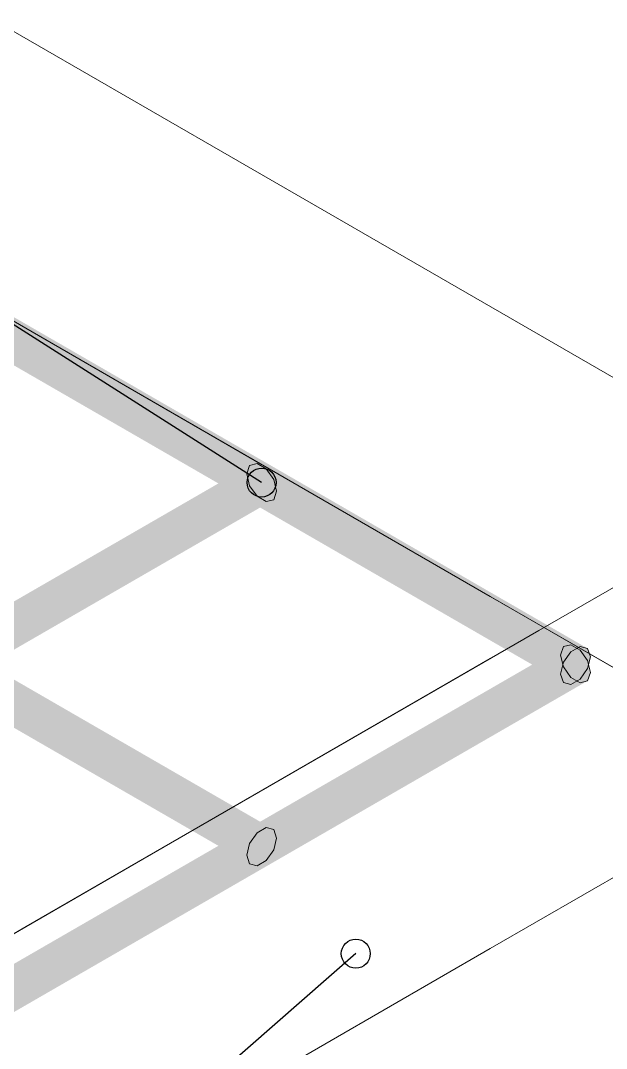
# Model space of a CAD drawing. Header units: metres. Extents: x 349122 to 349453, y 9281252 to 9281971.
# Drawn here: x 349269.045 to 349269.369, y 9281653.778 to 9281654.345 of the extents above; entities that cross this region are included whole.
import ezdxf

# ---------------------------------------------------------------- set-up
doc = ezdxf.new("R2010")
doc.units = ezdxf.units.M
doc.header["$LTSCALE"] = 0.25
doc.layers.add('ISO-3D', color=7, linetype='CONTINUOUS', lineweight=13)
doc.layers.add('ISO-3D-ARISTAS', color=250, linetype='CONTINUOUS', lineweight=13)
doc.layers.add('LLAMADAS-NUM', color=30, linetype='CONTINUOUS', lineweight=25, true_color=0xc05014)

msp = doc.modelspace()

# ---------------------------------------------------------------- linework, layer by layer
at = {"layer": 'ISO-3D', "true_color": 0x865538}
for points in [[(349269.10119, 9281654.13971), (349269.09706, 9281654.13387), (349269.01858, 9281654.18741), (349269.01446, 9281654.18156)], [(349269.10628, 9281654.12454), (349269.11041, 9281654.13038), (349269.02368, 9281654.17223), (349269.0278, 9281654.17807)], [(349269.18379, 9281654.09202), (349269.17967, 9281654.08618), (349269.10119, 9281654.13971), (349269.09706, 9281654.13387)], [(349269.18889, 9281654.07685), (349269.19301, 9281654.08269), (349269.10628, 9281654.12454), (349269.11041, 9281654.13038)], [(349269.2664, 9281654.04433), (349269.26227, 9281654.03849), (349269.18379, 9281654.09202), (349269.17967, 9281654.08618)], [(349269.27149, 9281654.02916), (349269.27562, 9281654.035), (349269.18889, 9281654.07685), (349269.19301, 9281654.08269)], [(349269.349, 9281653.99664), (349269.34488, 9281653.9908), (349269.2664, 9281654.04433), (349269.26227, 9281654.03849)], [(349269.3541, 9281653.98146), (349269.35822, 9281653.9873), (349269.27149, 9281654.02916), (349269.27562, 9281654.035)], [(349269.09319, 9281653.94433), (349269.08907, 9281653.93849), (349269.01059, 9281653.99202), (349269.00646, 9281653.98618)], [(349269.09829, 9281653.92916), (349269.10241, 9281653.935), (349269.01568, 9281653.97685), (349269.01981, 9281653.98269)], [(349269.1758, 9281653.89664), (349269.17167, 9281653.8908), (349269.09319, 9281653.94433), (349269.08907, 9281653.93849)], [(349269.18089, 9281653.88146), (349269.18502, 9281653.8873), (349269.09829, 9281653.92916), (349269.10241, 9281653.935)]]:
    msp.add_solid(points, dxfattribs=at)
at = {"layer": 'ISO-3D', "true_color": 0x7c4f34}
for points in [[(349269.10628, 9281654.14266), (349269.10119, 9281654.13971), (349269.02368, 9281654.19035), (349269.01858, 9281654.18741)], [(349269.10119, 9281654.1216), (349269.10628, 9281654.12454), (349269.01858, 9281654.16929), (349269.02368, 9281654.17223)], [(349269.18889, 9281654.09497), (349269.18379, 9281654.09202), (349269.10628, 9281654.14266), (349269.10119, 9281654.13971)], [(349269.18379, 9281654.0739), (349269.18889, 9281654.07685), (349269.10119, 9281654.1216), (349269.10628, 9281654.12454)], [(349269.1758, 9281654.10053), (349269.18089, 9281654.09759), (349269.09319, 9281654.05284), (349269.09829, 9281654.04989)], [(349269.27149, 9281654.04727), (349269.2664, 9281654.04433), (349269.18889, 9281654.09497), (349269.18379, 9281654.09202)], [(349269.18089, 9281654.07947), (349269.1758, 9281654.08241), (349269.09829, 9281654.03178), (349269.09319, 9281654.03472)], [(349269.2664, 9281654.02621), (349269.27149, 9281654.02916), (349269.18379, 9281654.0739), (349269.18889, 9281654.07685)], [(349269.09319, 9281654.05284), (349269.09829, 9281654.04989), (349269.01059, 9281654.00515), (349269.01568, 9281654.0022)], [(349269.3541, 9281653.99958), (349269.349, 9281653.99664), (349269.27149, 9281654.04727), (349269.2664, 9281654.04433)], [(349269.09829, 9281654.03178), (349269.09319, 9281654.03472), (349269.01568, 9281653.98408), (349269.01059, 9281653.98703)], [(349269.349, 9281653.97852), (349269.3541, 9281653.98146), (349269.2664, 9281654.02621), (349269.27149, 9281654.02916)], [(349269.349, 9281654.00053), (349269.3541, 9281653.99759), (349269.2664, 9281653.95284), (349269.27149, 9281653.94989)], [(349269.09829, 9281653.94727), (349269.09319, 9281653.94433), (349269.01568, 9281653.99497), (349269.01059, 9281653.99202)], [(349269.3541, 9281653.97947), (349269.349, 9281653.98241), (349269.27149, 9281653.93178), (349269.2664, 9281653.93472)], [(349269.09319, 9281653.92621), (349269.09829, 9281653.92916), (349269.01059, 9281653.9739), (349269.01568, 9281653.97685)], [(349269.18089, 9281653.89958), (349269.1758, 9281653.89664), (349269.09829, 9281653.94727), (349269.09319, 9281653.94433)], [(349269.2664, 9281653.95284), (349269.27149, 9281653.94989), (349269.18379, 9281653.90515), (349269.18889, 9281653.9022)], [(349269.27149, 9281653.93178), (349269.2664, 9281653.93472), (349269.18889, 9281653.88408), (349269.18379, 9281653.88703)], [(349269.1758, 9281653.87852), (349269.18089, 9281653.88146), (349269.09319, 9281653.92621), (349269.09829, 9281653.92916)], [(349269.18379, 9281653.90515), (349269.18889, 9281653.9022), (349269.10119, 9281653.85745), (349269.10628, 9281653.85451)], [(349269.18889, 9281653.88408), (349269.18379, 9281653.88703), (349269.10628, 9281653.83639), (349269.10119, 9281653.83934)], [(349269.10119, 9281653.85745), (349269.10628, 9281653.85451), (349269.01858, 9281653.80976), (349269.02368, 9281653.80682)], [(349269.10628, 9281653.83639), (349269.10119, 9281653.83934), (349269.02368, 9281653.7887), (349269.01858, 9281653.79164)]]:
    msp.add_solid(points, dxfattribs=at)
at = {"layer": 'ISO-3D', "true_color": 0x603d28}
for points in [[(349269.11041, 9281654.14158), (349269.10628, 9281654.14266), (349269.0278, 9281654.18927), (349269.02368, 9281654.19035)], [(349269.11198, 9281654.13689), (349269.11041, 9281654.14158), (349269.02938, 9281654.18458), (349269.0278, 9281654.18927)], [(349269.09549, 9281654.12736), (349269.09706, 9281654.12268), (349269.01288, 9281654.17506), (349269.01446, 9281654.17037)], [(349269.09706, 9281654.12268), (349269.10119, 9281654.1216), (349269.01446, 9281654.17037), (349269.01858, 9281654.16929)], [(349269.19301, 9281654.09389), (349269.18889, 9281654.09497), (349269.11041, 9281654.14158), (349269.10628, 9281654.14266)], [(349269.19459, 9281654.0892), (349269.19301, 9281654.09389), (349269.11198, 9281654.13689), (349269.11041, 9281654.14158)], [(349269.17809, 9281654.07967), (349269.17967, 9281654.07498), (349269.09549, 9281654.12736), (349269.09706, 9281654.12268)], [(349269.17967, 9281654.07498), (349269.18379, 9281654.0739), (349269.09706, 9281654.12268), (349269.10119, 9281654.1216)], [(349269.27562, 9281654.04619), (349269.27149, 9281654.04727), (349269.19301, 9281654.09389), (349269.18889, 9281654.09497)], [(349269.27719, 9281654.0415), (349269.27562, 9281654.04619), (349269.19459, 9281654.0892), (349269.19301, 9281654.09389)], [(349269.2607, 9281654.03198), (349269.26227, 9281654.02729), (349269.17809, 9281654.07967), (349269.17967, 9281654.07498)], [(349269.26227, 9281654.02729), (349269.2664, 9281654.02621), (349269.17967, 9281654.07498), (349269.18379, 9281654.0739)], [(349269.35822, 9281653.9985), (349269.3541, 9281653.99958), (349269.27562, 9281654.04619), (349269.27149, 9281654.04727)], [(349269.3598, 9281653.99381), (349269.35822, 9281653.9985), (349269.27719, 9281654.0415), (349269.27562, 9281654.04619)], [(349269.3433, 9281653.98429), (349269.34488, 9281653.9796), (349269.2607, 9281654.03198), (349269.26227, 9281654.02729)], [(349269.34488, 9281653.9796), (349269.349, 9281653.97852), (349269.26227, 9281654.02729), (349269.2664, 9281654.02621)], [(349269.10241, 9281653.94619), (349269.09829, 9281653.94727), (349269.01981, 9281653.99389), (349269.01568, 9281653.99497)], [(349269.10399, 9281653.9415), (349269.10241, 9281653.94619), (349269.02138, 9281653.9892), (349269.01981, 9281653.99389)], [(349269.08749, 9281653.93198), (349269.08907, 9281653.92729), (349269.00489, 9281653.97967), (349269.00646, 9281653.97498)], [(349269.08907, 9281653.92729), (349269.09319, 9281653.92621), (349269.00646, 9281653.97498), (349269.01059, 9281653.9739)], [(349269.18502, 9281653.8985), (349269.18089, 9281653.89958), (349269.10241, 9281653.94619), (349269.09829, 9281653.94727)], [(349269.18659, 9281653.89381), (349269.18502, 9281653.8985), (349269.10399, 9281653.9415), (349269.10241, 9281653.94619)], [(349269.1701, 9281653.88429), (349269.17167, 9281653.8796), (349269.08749, 9281653.93198), (349269.08907, 9281653.92729)], [(349269.17167, 9281653.8796), (349269.1758, 9281653.87852), (349269.08907, 9281653.92729), (349269.09319, 9281653.92621)]]:
    msp.add_solid(points, dxfattribs=at)
at = {"layer": 'ISO-3D', "true_color": 0x7b4f34}
for points in [[(349269.09706, 9281654.13387), (349269.09549, 9281654.12736), (349269.01446, 9281654.18156), (349269.01288, 9281654.17506)], [(349269.11041, 9281654.13038), (349269.11198, 9281654.13689), (349269.0278, 9281654.17807), (349269.02938, 9281654.18458)], [(349269.19301, 9281654.08269), (349269.19459, 9281654.0892), (349269.11041, 9281654.13038), (349269.11198, 9281654.13689)], [(349269.17967, 9281654.08618), (349269.17809, 9281654.07967), (349269.09706, 9281654.13387), (349269.09549, 9281654.12736)], [(349269.27562, 9281654.035), (349269.27719, 9281654.0415), (349269.19301, 9281654.08269), (349269.19459, 9281654.0892)], [(349269.26227, 9281654.03849), (349269.2607, 9281654.03198), (349269.17967, 9281654.08618), (349269.17809, 9281654.07967)], [(349269.34488, 9281653.9908), (349269.3433, 9281653.98429), (349269.26227, 9281654.03849), (349269.2607, 9281654.03198)], [(349269.35822, 9281653.9873), (349269.3598, 9281653.99381), (349269.27562, 9281654.035), (349269.27719, 9281654.0415)], [(349269.10241, 9281653.935), (349269.10399, 9281653.9415), (349269.01981, 9281653.98269), (349269.02138, 9281653.9892)], [(349269.08907, 9281653.93849), (349269.08749, 9281653.93198), (349269.00646, 9281653.98618), (349269.00489, 9281653.97967)], [(349269.17167, 9281653.8908), (349269.1701, 9281653.88429), (349269.08907, 9281653.93849), (349269.08749, 9281653.93198)], [(349269.18502, 9281653.8873), (349269.18659, 9281653.89381), (349269.10241, 9281653.935), (349269.10399, 9281653.9415)]]:
    msp.add_solid(points, dxfattribs=at)
at = {"layer": 'ISO-3D', "true_color": 0x67422b}
for points in [[(349269.17167, 9281654.09945), (349269.1758, 9281654.10053), (349269.08907, 9281654.05176), (349269.09319, 9281654.05284)], [(349269.18502, 9281654.08055), (349269.18089, 9281654.07947), (349269.10241, 9281654.03286), (349269.09829, 9281654.03178)], [(349269.08907, 9281654.05176), (349269.09319, 9281654.05284), (349269.00646, 9281654.00407), (349269.01059, 9281654.00515)], [(349269.10241, 9281654.03286), (349269.09829, 9281654.03178), (349269.01981, 9281653.98516), (349269.01568, 9281653.98408)], [(349269.34488, 9281653.99945), (349269.349, 9281654.00053), (349269.26227, 9281653.95176), (349269.2664, 9281653.95284)], [(349269.35822, 9281653.98055), (349269.3541, 9281653.97947), (349269.27562, 9281653.93286), (349269.27149, 9281653.93178)], [(349269.26227, 9281653.95176), (349269.2664, 9281653.95284), (349269.17967, 9281653.90407), (349269.18379, 9281653.90515)], [(349269.27562, 9281653.93286), (349269.27149, 9281653.93178), (349269.19301, 9281653.88516), (349269.18889, 9281653.88408)], [(349269.17967, 9281653.90407), (349269.18379, 9281653.90515), (349269.09706, 9281653.85637), (349269.10119, 9281653.85745)], [(349269.19301, 9281653.88516), (349269.18889, 9281653.88408), (349269.11041, 9281653.83747), (349269.10628, 9281653.83639)], [(349269.09706, 9281653.85637), (349269.10119, 9281653.85745), (349269.01446, 9281653.80868), (349269.01858, 9281653.80976)], [(349269.11041, 9281653.83747), (349269.10628, 9281653.83639), (349269.0278, 9281653.78978), (349269.02368, 9281653.7887)]]:
    msp.add_solid(points, dxfattribs=at)
at = {"layer": 'ISO-3D', "true_color": 0x6f472f}
for points in [[(349269.17835, 9281654.09), (349269.17167, 9281654.09945), (349269.1758, 9281654.10053)], [(349269.17835, 9281654.09), (349269.1758, 9281654.10053), (349269.18089, 9281654.09759)], [(349269.17835, 9281654.09), (349269.1701, 9281654.09476), (349269.17167, 9281654.09945)], [(349269.17835, 9281654.09), (349269.17167, 9281654.08825), (349269.1701, 9281654.09476)], [(349269.17835, 9281654.09), (349269.18089, 9281654.09759), (349269.18502, 9281654.09175)], [(349269.17835, 9281654.09), (349269.1758, 9281654.08241), (349269.17167, 9281654.08825)], [(349269.17835, 9281654.09), (349269.18089, 9281654.07947), (349269.1758, 9281654.08241)], [(349269.17835, 9281654.09), (349269.18502, 9281654.09175), (349269.18659, 9281654.08524)], [(349269.17835, 9281654.09), (349269.18502, 9281654.08055), (349269.18089, 9281654.07947)], [(349269.17835, 9281654.09), (349269.18659, 9281654.08524), (349269.18502, 9281654.08055)], [(349269.35155, 9281653.99), (349269.3433, 9281653.99476), (349269.34488, 9281653.99945)], [(349269.35155, 9281653.99), (349269.34488, 9281653.99945), (349269.349, 9281654.00053)], [(349269.35155, 9281653.99), (349269.349, 9281654.00053), (349269.3541, 9281653.99759)], [(349269.35155, 9281653.99), (349269.34488, 9281653.98825), (349269.3433, 9281653.99476)], [(349269.35155, 9281653.99), (349269.3541, 9281653.99759), (349269.35822, 9281653.99175)], [(349269.35155, 9281653.99), (349269.349, 9281653.98241), (349269.34488, 9281653.98825)], [(349269.35155, 9281653.99), (349269.3541, 9281653.97947), (349269.349, 9281653.98241)], [(349269.35155, 9281653.99), (349269.35822, 9281653.99175), (349269.3598, 9281653.98524)], [(349269.35155, 9281653.99), (349269.35822, 9281653.98055), (349269.3541, 9281653.97947)], [(349269.35155, 9281653.99), (349269.3598, 9281653.98524), (349269.35822, 9281653.98055)]]:
    msp.add_solid(points, dxfattribs=at)
at = {"layer": 'ISO-3D', "true_color": 0x553624}
for points in [[(349269.1701, 9281654.09476), (349269.17167, 9281654.09945), (349269.08749, 9281654.04707), (349269.08907, 9281654.05176)], [(349269.18659, 9281654.08524), (349269.18502, 9281654.08055), (349269.10399, 9281654.03755), (349269.10241, 9281654.03286)], [(349269.08749, 9281654.04707), (349269.08907, 9281654.05176), (349269.00489, 9281653.99938), (349269.00646, 9281654.00407)], [(349269.10399, 9281654.03755), (349269.10241, 9281654.03286), (349269.02138, 9281653.98985), (349269.01981, 9281653.98516)], [(349269.3433, 9281653.99476), (349269.34488, 9281653.99945), (349269.2607, 9281653.94707), (349269.26227, 9281653.95176)], [(349269.3598, 9281653.98524), (349269.35822, 9281653.98055), (349269.27719, 9281653.93755), (349269.27562, 9281653.93286)], [(349269.2607, 9281653.94707), (349269.26227, 9281653.95176), (349269.17809, 9281653.89938), (349269.17967, 9281653.90407)], [(349269.27719, 9281653.93755), (349269.27562, 9281653.93286), (349269.19459, 9281653.88985), (349269.19301, 9281653.88516)], [(349269.17809, 9281653.89938), (349269.17967, 9281653.90407), (349269.09549, 9281653.85169), (349269.09706, 9281653.85637)], [(349269.19459, 9281653.88985), (349269.19301, 9281653.88516), (349269.11198, 9281653.84216), (349269.11041, 9281653.83747)], [(349269.09549, 9281653.85169), (349269.09706, 9281653.85637), (349269.01288, 9281653.80399), (349269.01446, 9281653.80868)], [(349269.11198, 9281653.84216), (349269.11041, 9281653.83747), (349269.02938, 9281653.79447), (349269.0278, 9281653.78978)]]:
    msp.add_solid(points, dxfattribs=at)
at = {"layer": 'ISO-3D', "true_color": 0x70472f}
for points in [[(349269.17167, 9281654.08825), (349269.1701, 9281654.09476), (349269.08907, 9281654.04056), (349269.08749, 9281654.04707)], [(349269.18502, 9281654.09175), (349269.18659, 9281654.08524), (349269.10241, 9281654.04405), (349269.10399, 9281654.03755)], [(349269.08907, 9281654.04056), (349269.08749, 9281654.04707), (349269.00646, 9281653.99287), (349269.00489, 9281653.99938)], [(349269.10241, 9281654.04405), (349269.10399, 9281654.03755), (349269.01981, 9281653.99636), (349269.02138, 9281653.98985)], [(349269.34488, 9281653.98825), (349269.3433, 9281653.99476), (349269.26227, 9281653.94056), (349269.2607, 9281653.94707)], [(349269.35822, 9281653.99175), (349269.3598, 9281653.98524), (349269.27562, 9281653.94405), (349269.27719, 9281653.93755)], [(349269.26227, 9281653.94056), (349269.2607, 9281653.94707), (349269.17967, 9281653.89287), (349269.17809, 9281653.89938)], [(349269.27562, 9281653.94405), (349269.27719, 9281653.93755), (349269.19301, 9281653.89636), (349269.19459, 9281653.88985)], [(349269.17967, 9281653.89287), (349269.17809, 9281653.89938), (349269.09706, 9281653.84518), (349269.09549, 9281653.85169)], [(349269.19301, 9281653.89636), (349269.19459, 9281653.88985), (349269.11041, 9281653.84867), (349269.11198, 9281653.84216)], [(349269.09706, 9281653.84518), (349269.09549, 9281653.85169), (349269.01446, 9281653.79749), (349269.01288, 9281653.80399)], [(349269.11041, 9281653.84867), (349269.11198, 9281653.84216), (349269.0278, 9281653.80098), (349269.02938, 9281653.79447)]]:
    msp.add_solid(points, dxfattribs=at)
at = {"layer": 'ISO-3D', "true_color": 0x7f5135}
for points in [[(349269.18089, 9281654.09759), (349269.18502, 9281654.09175), (349269.09829, 9281654.04989), (349269.10241, 9281654.04405)], [(349269.1758, 9281654.08241), (349269.17167, 9281654.08825), (349269.09319, 9281654.03472), (349269.08907, 9281654.04056)], [(349269.09829, 9281654.04989), (349269.10241, 9281654.04405), (349269.01568, 9281654.0022), (349269.01981, 9281653.99636)], [(349269.09319, 9281654.03472), (349269.08907, 9281654.04056), (349269.01059, 9281653.98703), (349269.00646, 9281653.99287)], [(349269.3541, 9281653.99759), (349269.35822, 9281653.99175), (349269.27149, 9281653.94989), (349269.27562, 9281653.94405)], [(349269.349, 9281653.98241), (349269.34488, 9281653.98825), (349269.2664, 9281653.93472), (349269.26227, 9281653.94056)], [(349269.27149, 9281653.94989), (349269.27562, 9281653.94405), (349269.18889, 9281653.9022), (349269.19301, 9281653.89636)], [(349269.2664, 9281653.93472), (349269.26227, 9281653.94056), (349269.18379, 9281653.88703), (349269.17967, 9281653.89287)], [(349269.18889, 9281653.9022), (349269.19301, 9281653.89636), (349269.10628, 9281653.85451), (349269.11041, 9281653.84867)], [(349269.18379, 9281653.88703), (349269.17967, 9281653.89287), (349269.10119, 9281653.83934), (349269.09706, 9281653.84518)], [(349269.10628, 9281653.85451), (349269.11041, 9281653.84867), (349269.02368, 9281653.80682), (349269.0278, 9281653.80098)], [(349269.10119, 9281653.83934), (349269.09706, 9281653.84518), (349269.01858, 9281653.79164), (349269.01446, 9281653.79749)]]:
    msp.add_solid(points, dxfattribs=at)
at = {"layer": 'ISO-3D', "true_color": 0x643f2a}
for points in [[(349269.35155, 9281653.98905), (349269.3541, 9281653.99958), (349269.349, 9281653.99664)], [(349269.35155, 9281653.98905), (349269.35822, 9281653.9985), (349269.3541, 9281653.99958)], [(349269.35155, 9281653.98905), (349269.3598, 9281653.99381), (349269.35822, 9281653.9985)], [(349269.35155, 9281653.98905), (349269.349, 9281653.99664), (349269.34488, 9281653.9908)], [(349269.35155, 9281653.98905), (349269.35822, 9281653.9873), (349269.3598, 9281653.99381)], [(349269.35155, 9281653.98905), (349269.34488, 9281653.9908), (349269.3433, 9281653.98429)], [(349269.35155, 9281653.98905), (349269.3433, 9281653.98429), (349269.34488, 9281653.9796)], [(349269.35155, 9281653.98905), (349269.34488, 9281653.9796), (349269.349, 9281653.97852)], [(349269.35155, 9281653.98905), (349269.349, 9281653.97852), (349269.3541, 9281653.98146)], [(349269.35155, 9281653.98905), (349269.3541, 9281653.98146), (349269.35822, 9281653.9873)], [(349269.17835, 9281653.88905), (349269.1758, 9281653.89664), (349269.17167, 9281653.8908)], [(349269.17835, 9281653.88905), (349269.18089, 9281653.89958), (349269.1758, 9281653.89664)], [(349269.17835, 9281653.88905), (349269.18502, 9281653.8985), (349269.18089, 9281653.89958)], [(349269.17835, 9281653.88905), (349269.18659, 9281653.89381), (349269.18502, 9281653.8985)], [(349269.17835, 9281653.88905), (349269.17167, 9281653.8908), (349269.1701, 9281653.88429)], [(349269.17835, 9281653.88905), (349269.18502, 9281653.8873), (349269.18659, 9281653.89381)], [(349269.17835, 9281653.88905), (349269.1701, 9281653.88429), (349269.17167, 9281653.8796)], [(349269.17835, 9281653.88905), (349269.17167, 9281653.8796), (349269.1758, 9281653.87852)], [(349269.17835, 9281653.88905), (349269.1758, 9281653.87852), (349269.18089, 9281653.88146)], [(349269.17835, 9281653.88905), (349269.18089, 9281653.88146), (349269.18502, 9281653.8873)]]:
    msp.add_solid(points, dxfattribs=at)
at = {"layer": 'ISO-3D-ARISTAS', "color": 250}
for p, q in [((349269.03112, 9281654.345), (349269.17835, 9281654.26)), ((349269.03112, 9281654.345), (349269.17835, 9281654.26)), ((349269.17835, 9281654.26), (349269.28227, 9281654.2)), ((349269.17835, 9281654.26), (349269.28227, 9281654.2)), ((349268.96803, 9281654.22143), (349269.13628, 9281654.12429)), ((349269.28227, 9281654.2), (349269.37753, 9281654.145)), ((349269.28227, 9281654.2), (349269.37753, 9281654.145)), ((349269.17835, 9281654.1), (349269.03112, 9281654.185)), ((349269.13628, 9281654.12429), (349269.30454, 9281654.02714)), ((349269.17167, 9281654.09945), (349269.1758, 9281654.10053)), ((349269.17167, 9281654.09945), (349269.1758, 9281654.10053)), ((349269.1758, 9281654.10053), (349269.18089, 9281654.09759)), ((349269.1758, 9281654.10053), (349269.18089, 9281654.09759)), ((349269.1701, 9281654.09476), (349269.17167, 9281654.09945)), ((349269.1701, 9281654.09476), (349269.17167, 9281654.09945)), ((349269.17167, 9281654.08825), (349269.1701, 9281654.09476)), ((349269.17167, 9281654.08825), (349269.1701, 9281654.09476)), ((349269.28227, 9281654.04), (349269.17835, 9281654.1)), ((349269.18089, 9281654.09759), (349269.18502, 9281654.09175)), ((349269.18089, 9281654.09759), (349269.18502, 9281654.09175)), ((349269.18502, 9281654.09175), (349269.18659, 9281654.08524)), ((349269.18502, 9281654.09175), (349269.18659, 9281654.08524)), ((349269.30454, 9281653.99286), (349269.47279, 9281654.09)), ((349269.47279, 9281654.09), (349269.33134, 9281654.00833)), ((349269.1758, 9281654.08241), (349269.17167, 9281654.08825)), ((349269.1758, 9281654.08241), (349269.17167, 9281654.08825)), ((349269.18659, 9281654.08524), (349269.18502, 9281654.08055)), ((349269.18659, 9281654.08524), (349269.18502, 9281654.08055)), ((349269.18089, 9281654.07947), (349269.1758, 9281654.08241)), ((349269.18089, 9281654.07947), (349269.1758, 9281654.08241)), ((349269.18502, 9281654.08055), (349269.18089, 9281654.07947)), ((349269.18502, 9281654.08055), (349269.18089, 9281654.07947)), ((349269.37753, 9281653.985), (349269.28227, 9281654.04)), ((349269.30454, 9281654.02714), (349269.47279, 9281653.93)), ((349269.33134, 9281654.00833), (349269.18989, 9281653.92667)), ((349269.3433, 9281653.99476), (349269.34488, 9281653.99945)), ((349269.3433, 9281653.99476), (349269.34488, 9281653.99945)), ((349269.34488, 9281653.99945), (349269.349, 9281654.00053)), ((349269.34488, 9281653.99945), (349269.349, 9281654.00053)), ((349269.349, 9281654.00053), (349269.3541, 9281653.99759)), ((349269.349, 9281654.00053), (349269.3541, 9281653.99759)), ((349269.3541, 9281653.99958), (349269.349, 9281653.99664)), ((349269.3541, 9281653.99958), (349269.349, 9281653.99664)), ((349269.35822, 9281653.9985), (349269.3541, 9281653.99958)), ((349269.35822, 9281653.9985), (349269.3541, 9281653.99958)), ((349269.3598, 9281653.99381), (349269.35822, 9281653.9985)), ((349269.3598, 9281653.99381), (349269.35822, 9281653.9985)), ((349269.13628, 9281653.89571), (349269.30454, 9281653.99286)), ((349269.34488, 9281653.98825), (349269.3433, 9281653.99476)), ((349269.34488, 9281653.98825), (349269.3433, 9281653.99476)), ((349269.349, 9281653.99664), (349269.34488, 9281653.9908)), ((349269.349, 9281653.99664), (349269.34488, 9281653.9908)), ((349269.3541, 9281653.99759), (349269.35822, 9281653.99175)), ((349269.3541, 9281653.99759), (349269.35822, 9281653.99175)), ((349269.35822, 9281653.9873), (349269.3598, 9281653.99381)), ((349269.35822, 9281653.9873), (349269.3598, 9281653.99381)), ((349269.34488, 9281653.9908), (349269.3433, 9281653.98429)), ((349269.34488, 9281653.9908), (349269.3433, 9281653.98429)), ((349269.349, 9281653.98241), (349269.34488, 9281653.98825)), ((349269.349, 9281653.98241), (349269.34488, 9281653.98825)), ((349269.3541, 9281653.98146), (349269.35822, 9281653.9873)), ((349269.3541, 9281653.98146), (349269.35822, 9281653.9873)), ((349269.35822, 9281653.99175), (349269.3598, 9281653.98524)), ((349269.35822, 9281653.99175), (349269.3598, 9281653.98524)), ((349269.3433, 9281653.98429), (349269.34488, 9281653.9796)), ((349269.3433, 9281653.98429), (349269.34488, 9281653.9796)), ((349269.3541, 9281653.97947), (349269.349, 9281653.98241)), ((349269.3541, 9281653.97947), (349269.349, 9281653.98241)), ((349269.349, 9281653.97852), (349269.3541, 9281653.98146)), ((349269.349, 9281653.97852), (349269.3541, 9281653.98146)), ((349269.3598, 9281653.98524), (349269.35822, 9281653.98055)), ((349269.3598, 9281653.98524), (349269.35822, 9281653.98055)), ((349269.34488, 9281653.9796), (349269.349, 9281653.97852)), ((349269.34488, 9281653.9796), (349269.349, 9281653.97852)), ((349269.35822, 9281653.98055), (349269.3541, 9281653.97947)), ((349269.35822, 9281653.98055), (349269.3541, 9281653.97947)), ((349269.18989, 9281653.92667), (349269.04844, 9281653.845)), ((349269.47279, 9281653.93), (349269.30454, 9281653.83286)), ((349269.47279, 9281653.93), (349269.30454, 9281653.83286)), ((349269.1758, 9281653.89664), (349269.17167, 9281653.8908)), ((349269.1758, 9281653.89664), (349269.17167, 9281653.8908)), ((349269.18089, 9281653.89958), (349269.1758, 9281653.89664)), ((349269.18089, 9281653.89958), (349269.1758, 9281653.89664)), ((349269.18502, 9281653.8985), (349269.18089, 9281653.89958)), ((349269.18502, 9281653.8985), (349269.18089, 9281653.89958)), ((349269.18659, 9281653.89381), (349269.18502, 9281653.8985)), ((349269.18659, 9281653.89381), (349269.18502, 9281653.8985)), ((349268.96803, 9281653.79857), (349269.13628, 9281653.89571)), ((349269.17167, 9281653.8908), (349269.1701, 9281653.88429)), ((349269.17167, 9281653.8908), (349269.1701, 9281653.88429)), ((349269.18502, 9281653.8873), (349269.18659, 9281653.89381)), ((349269.18502, 9281653.8873), (349269.18659, 9281653.89381)), ((349269.18089, 9281653.88146), (349269.18502, 9281653.8873)), ((349269.18089, 9281653.88146), (349269.18502, 9281653.8873)), ((349269.1701, 9281653.88429), (349269.17167, 9281653.8796)), ((349269.1701, 9281653.88429), (349269.17167, 9281653.8796)), ((349269.17167, 9281653.8796), (349269.1758, 9281653.87852)), ((349269.17167, 9281653.8796), (349269.1758, 9281653.87852)), ((349269.1758, 9281653.87852), (349269.18089, 9281653.88146)), ((349269.1758, 9281653.87852), (349269.18089, 9281653.88146)), ((349269.04844, 9281653.845), (349268.8839, 9281653.75)), ((349269.30454, 9281653.83286), (349269.13628, 9281653.73571)), ((349269.30454, 9281653.83286), (349269.13628, 9281653.73571))]:
    msp.add_line(p, q, dxfattribs=at)
at = {"layer": 'LLAMADAS-NUM'}
for p, q in [((349269.17835, 9281654.09), (349268.99209, 9281654.20852)), ((349269.23031, 9281653.83), (349269.10041, 9281653.71634))]:
    msp.add_line(p, q, dxfattribs=at)
for centre in [(349269.17835, 9281654.09), (349269.23031, 9281653.83)]:
    msp.add_circle(centre, 0.008, dxfattribs=at)

doc.saveas('drawing.dxf')
